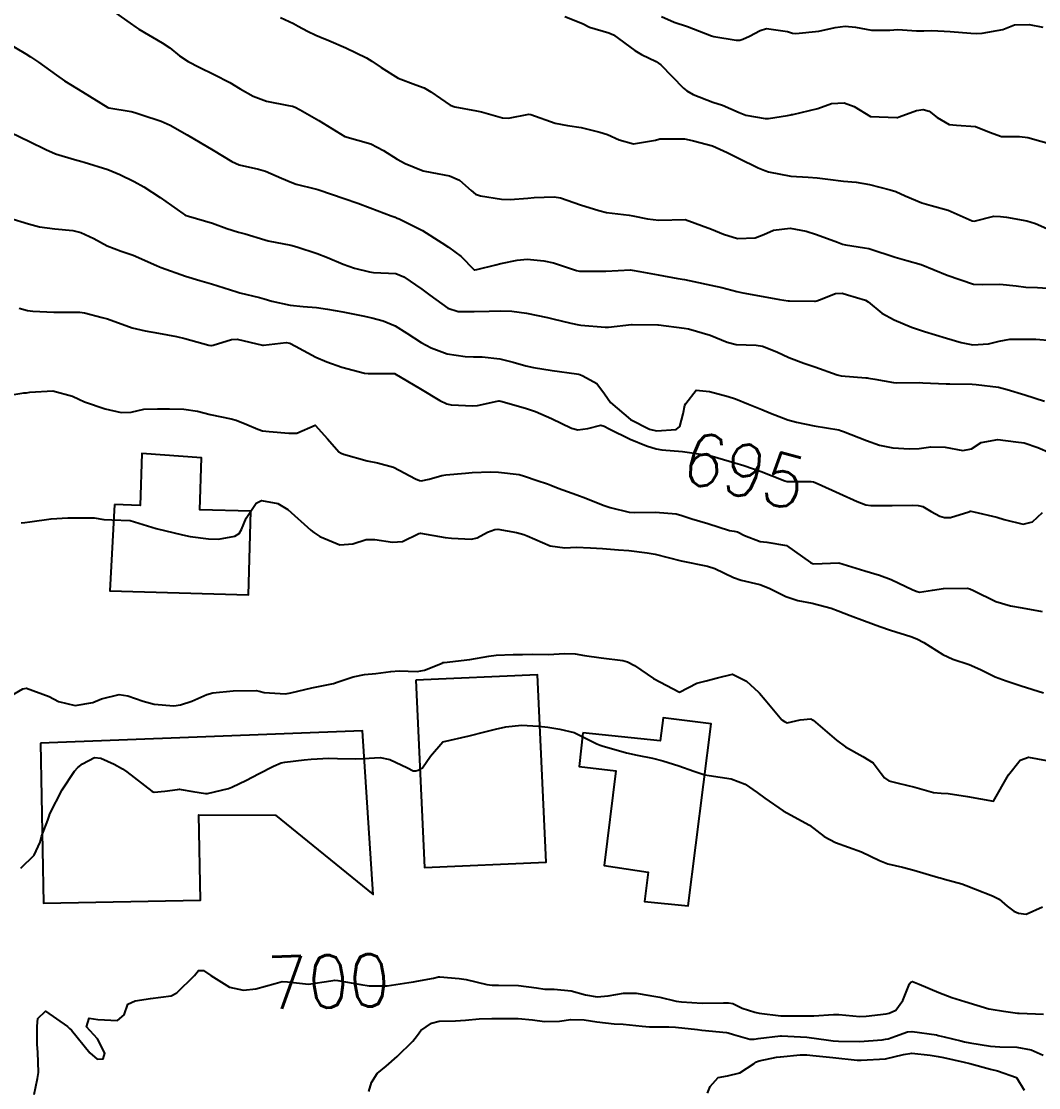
# Model space of a CAD drawing. Header units: metres. Extents: x 298520 to 308411, y 7433745 to 7450750.
# Drawn here: x 300881.1 to 300958.6, y 7447638.3 to 7447719.5 of the extents above; entities that cross this region are included whole.
import ezdxf
from ezdxf.enums import TextEntityAlignment as Align

# ---------------------------------------------------------------- set-up
doc = ezdxf.new("R2010")
doc.units = ezdxf.units.M
doc.header["$LTSCALE"] = 10
for name, color, linetype in [('Cotas', 45, 'Continuous'), ('Curvas de Nivel 1m', 11, 'Continuous'), ('Curvas de Nivel 5m', 15, 'Continuous'), ('Edificações', 30, 'Continuous')]:
    doc.layers.add(name, color=color, linetype=linetype)
doc.styles.add('Style-STANDARD', font='STANDARD.shx')

msp = doc.modelspace()

# ---------------------------------------------------------------- linework, layer by layer
at = {"layer": 'Curvas de Nivel 1m', "flags": 128}
for points, elevation in [([(300887.878, 7447720.445), (300889.417, 7447719.375), (300889.864, 7447719.057), (300890.084, 7447718.918), (300891.853, 7447717.865), (300892.441, 7447717.483), (300893.194, 7447716.88), (300893.836, 7447716.434), (300894.685, 7447716.007), (300895.822, 7447715.458), (300897.007, 7447714.838), (300897.808, 7447714.357), (300898.782, 7447713.795), (300899.799, 7447713.435), (300901.49, 7447713.089), (300901.795, 7447713.036), (300901.992, 7447712.974), (300902.382, 7447712.771), (300903.781, 7447711.951), (300905.763, 7447710.73), (300907.758, 7447710.169), (300908.716, 7447709.659), (300909.746, 7447709), (300910.362, 7447708.674), (300911.738, 7447708.124), (300912.405, 7447707.984), (300913.734, 7447707.739), (300914.501, 7447707.399), (300915.393, 7447706.615), (300915.719, 7447706.355), (300916.097, 7447706.226), (300917.713, 7447705.961), (300918.353, 7447705.941), (300919.715, 7447706.044), (300920.187, 7447706.084), (300921.717, 7447706.153), (300922.182, 7447706.069), (300923.708, 7447705.544), (300925.1, 7447705.101), (300925.7, 7447704.957), (300927.431, 7447704.738), (300927.696, 7447704.702), (300928.826, 7447704.459), (300929.692, 7447704.356), (300931.693, 7447704.42), (300933.686, 7447703.681), (300934.594, 7447703.299), (300935.679, 7447702.981), (300937.013, 7447703.023), (300937.682, 7447703.281), (300938.419, 7447703.609), (300939.687, 7447703.765), (300940.903, 7447703.53), (300941.683, 7447703.269), (300943.28, 7447702.681), (300943.676, 7447702.546), (300943.891, 7447702.493), (300945.343, 7447702.255), (300945.672, 7447702.199), (300945.746, 7447702.175), (300947.663, 7447701.555), (300948.575, 7447701.305), (300949.655, 7447700.989), (300951.643, 7447700.18), (300953.636, 7447699.497), (300954.33, 7447699.46), (300955.636, 7447699.492), (300956.877, 7447699.363), (300957.634, 7447699.268), (300958.502, 7447699.233), (300959.634, 7447699.167)], 691), ([(300922.526, 7447719.884), (300923.871, 7447719.332), (300924.406, 7447719.05), (300925.864, 7447718.638), (300926.226, 7447718.486), (300927.851, 7447717.292), (300928.366, 7447716.98), (300929.477, 7447716.445), (300929.839, 7447716.184), (300931.556, 7447714.423), (300931.811, 7447714.21), (300932.29, 7447713.933), (300933.802, 7447713.353), (300934.538, 7447713.126), (300935.795, 7447712.553), (300936.305, 7447712.365), (300937.789, 7447712.099), (300938.039, 7447712.098), (300939.489, 7447712.333), (300939.738, 7447712.386), (300939.794, 7447712.4), (300939.879, 7447712.414), (300941.799, 7447712.868), (300942.831, 7447713.261), (300943.803, 7447713.298), (300944.543, 7447713.011), (300945.793, 7447712.25), (300947.792, 7447712.171), (300947.845, 7447712.177), (300947.986, 7447712.228), (300949.308, 7447712.704), (300949.799, 7447712.788), (300950.252, 7447712.658), (300950.877, 7447712.194), (300951.785, 7447711.649), (300952.357, 7447711.602), (300953.783, 7447711.499), (300954.863, 7447711.063), (300955.772, 7447710.73), (300957.143, 7447710.748), (300957.771, 7447710.654), (300959.763, 7447710.09)], 689), ([(300929.877, 7447719.869), (300930.854, 7447719.449), (300931.87, 7447719.114), (300933.692, 7447718.402), (300933.862, 7447718.347), (300935.558, 7447718.073), (300935.859, 7447718.08), (300936.085, 7447718.142), (300936.582, 7447718.363), (300937.408, 7447718.814), (300937.869, 7447718.963), (300939.482, 7447718.718), (300939.866, 7447718.596), (300940.108, 7447718.569), (300941.867, 7447718.755), (300943.118, 7447719.04), (300943.871, 7447719.13), (300944.657, 7447719.055), (300945.869, 7447718.844), (300947.264, 7447718.841), (300947.869, 7447718.879), (300949.291, 7447718.793), (300949.869, 7447718.78), (300950.465, 7447718.797), (300951.868, 7447718.724), (300953.434, 7447718.598), (300953.867, 7447718.588), (300954.307, 7447718.593), (300955.87, 7447718.885), (300956.76, 7447719.235), (300957.875, 7447719.27), (300958.92, 7447719.052)], 688), ([(300879.852, 7447717.998), (300881.487, 7447717.024), (300881.84, 7447716.807), (300882.447, 7447716.398), (300883.819, 7447715.4), (300884.437, 7447714.984), (300885.805, 7447714.129), (300887.72, 7447712.951), (300887.793, 7447712.923), (300889.513, 7447712.647), (300889.789, 7447712.57), (300890.31, 7447712.392), (300891.783, 7447711.908), (300892.486, 7447711.596), (300893.773, 7447710.87), (300895.756, 7447709.694), (300897.157, 7447708.836), (300897.74, 7447708.584), (300899.189, 7447708.26), (300899.736, 7447708.105), (300900.947, 7447707.572), (300901.727, 7447707.227), (300902.062, 7447707.111), (300903.504, 7447706.753), (300903.722, 7447706.699), (300903.795, 7447706.676), (300905.712, 7447706.026), (300906.774, 7447705.652), (300907.702, 7447705.307), (300909.31, 7447704.686), (300909.593, 7447704.583), (300909.692, 7447704.546), (300909.909, 7447704.46), (300911.682, 7447703.569), (300913.149, 7447702.645), (300913.67, 7447702.304), (300914.643, 7447701.606), (300915.588, 7447700.611), (300915.619, 7447700.587), (300915.643, 7447700.578), (300915.67, 7447700.582), (300915.818, 7447700.608), (300917.266, 7447700.977), (300917.65, 7447701.059), (300918.898, 7447701.328), (300919.656, 7447701.399), (300920.923, 7447701.278), (300921.651, 7447701.108), (300923.404, 7447700.522), (300923.643, 7447700.478), (300925.643, 7447700.49), (300927.536, 7447700.58), (300927.644, 7447700.571), (300928.229, 7447700.464), (300929.64, 7447700.202), (300931.138, 7447699.928), (300931.637, 7447699.845), (300932.351, 7447699.698), (300933.633, 7447699.422), (300934.474, 7447699.23), (300935.628, 7447698.926), (300936.085, 7447698.823), (300937.625, 7447698.553), (300938.879, 7447698.337), (300939.519, 7447698.228), (300939.622, 7447698.217), (300941.524, 7447698.204), (300941.622, 7447698.2), (300941.71, 7447698.211), (300941.903, 7447698.297), (300943.136, 7447698.777), (300943.628, 7447698.797), (300944.044, 7447698.691), (300945.417, 7447698.262), (300945.622, 7447698.15), (300946.648, 7447697.28), (300947.608, 7447696.775), (300948.925, 7447696.217), (300949.599, 7447695.981), (300949.904, 7447695.9), (300951.591, 7447695.393), (300952.71, 7447695.045), (300953.584, 7447694.88), (300954.794, 7447694.939), (300955.588, 7447695.147), (300956.413, 7447695.305), (300957.591, 7447695.314), (300958.39, 7447695.303), (300959.59, 7447695.213)], 692), ([(300880.354, 7447711.034), (300881.763, 7447710.359), (300883.018, 7447709.737), (300883.749, 7447709.414), (300885.191, 7447708.976), (300885.741, 7447708.828), (300885.936, 7447708.773), (300887.736, 7447708.227), (300888.633, 7447707.838), (300889.727, 7447707.31), (300890.474, 7447706.912), (300891.711, 7447706.1), (300893.435, 7447704.874), (300893.593, 7447704.772), (300893.692, 7447704.732), (300893.879, 7447704.68), (300895.686, 7447704.128), (300896.786, 7447703.734), (300897.679, 7447703.444), (300898.173, 7447703.317), (300899.674, 7447702.868), (300899.945, 7447702.797), (300901.67, 7447702.454), (300902.107, 7447702.337), (300903.664, 7447701.824), (300904.447, 7447701.534), (300905.656, 7447701.023), (300906.516, 7447700.721), (300907.649, 7447700.426), (300907.961, 7447700.393), (300909.647, 7447700.311), (300910.271, 7447700.046), (300911.63, 7447699.109), (300912.248, 7447698.654), (300913.613, 7447697.672), (300914.4, 7447697.418), (300915.611, 7447697.4), (300916.771, 7447697.438), (300917.612, 7447697.47), (300918.482, 7447697.447), (300919.61, 7447697.293), (300921.207, 7447696.944), (300921.606, 7447696.854), (300922.987, 7447696.526), (300923.601, 7447696.393), (300923.746, 7447696.372), (300925.599, 7447696.228), (300925.855, 7447696.231), (300927.602, 7447696.429), (300927.641, 7447696.431), (300929.602, 7447696.407), (300929.651, 7447696.4), (300931.599, 7447696.145), (300931.93, 7447696.085), (300933.591, 7447695.605), (300934.877, 7447695.087), (300935.581, 7447694.897), (300937.082, 7447694.853), (300937.579, 7447694.764), (300938.661, 7447694.339), (300939.569, 7447693.917), (300940.725, 7447693.473), (300941.562, 7447693.205), (300943.248, 7447692.591), (300943.555, 7447692.516), (300945.454, 7447692.361), (300945.554, 7447692.35), (300945.633, 7447692.338), (300946.121, 7447692.251), (300947.549, 7447691.995), (300947.807, 7447691.969), (300949.55, 7447691.993), (300949.771, 7447691.986), (300951.549, 7447691.901), (300951.831, 7447691.894), (300953.549, 7447691.871), (300953.843, 7447691.862), (300955.545, 7447691.641), (300956.195, 7447691.479), (300957.537, 7447691.069), (300959.038, 7447690.587)], 693), ([(300880.186, 7447704.537), (300881.684, 7447704.088), (300882.528, 7447703.854), (300883.68, 7447703.706), (300885.074, 7447703.581), (300885.678, 7447703.435), (300886.667, 7447702.96), (300887.668, 7447702.419), (300888.746, 7447702.016), (300889.661, 7447701.697), (300891.433, 7447700.902), (300891.652, 7447700.812), (300891.79, 7447700.759), (300893.642, 7447700.113), (300894.725, 7447699.771), (300895.633, 7447699.514), (300897.551, 7447698.904), (300897.624, 7447698.878), (300897.781, 7447698.828), (300899.281, 7447698.466), (300899.619, 7447698.375), (300900.205, 7447698.206), (300901.614, 7447697.893), (300902.597, 7447697.786), (300903.612, 7447697.718), (300904.459, 7447697.595), (300905.609, 7447697.376), (300907.272, 7447697.047), (300907.606, 7447696.981), (300907.83, 7447696.932), (300908.69, 7447696.694), (300909.598, 7447696.32), (300910.489, 7447695.771), (300911.579, 7447695.057), (300912.34, 7447694.652), (300913.569, 7447694.2), (300914.928, 7447693.981), (300915.566, 7447693.966), (300916.217, 7447693.953), (300917.565, 7447693.809), (300918.579, 7447693.564), (300919.56, 7447693.278), (300920.146, 7447693.149), (300921.557, 7447692.916), (300923.423, 7447692.653), (300923.554, 7447692.641), (300923.656, 7447692.621), (300923.893, 7447692.515), (300924.971, 7447691.922), (300925.539, 7447691.132), (300925.994, 7447690.485), (300927.514, 7447689.188), (300928.968, 7447688.455), (300929.502, 7447688.325), (300931.001, 7447688.428), (300931.27, 7447688.66), (300931.521, 7447689.624), (300931.658, 7447690.291), (300931.727, 7447690.418), (300932.522, 7447691.426), (300933.537, 7447691.311), (300934.969, 7447690.941), (300935.529, 7447690.762), (300936.519, 7447690.36), (300937.519, 7447689.951), (300938.182, 7447689.678), (300939.511, 7447689.162), (300940.167, 7447688.978), (300941.507, 7447688.717), (300943.395, 7447688.39), (300943.504, 7447688.363), (300943.748, 7447688.278), (300945.496, 7447687.578), (300946.486, 7447687.238), (300947.491, 7447687.035), (300948.761, 7447686.946), (300949.491, 7447686.983), (300950.396, 7447687.1), (300951.492, 7447687.073), (300952.818, 7447686.839), (300953.491, 7447686.962), (300954.224, 7447687.425), (300955.498, 7447687.656), (300956.87, 7447687.493), (300957.496, 7447687.4), (300958.544, 7447687.048), (300959.489, 7447686.649)], 694), ([(300880.266, 7447691.033), (300881.342, 7447691.215), (300881.535, 7447691.231), (300881.781, 7447691.262), (300883.537, 7447691.371), (300885.035, 7447690.975), (300885.529, 7447690.731), (300885.963, 7447690.529), (300887.519, 7447690.008), (300888.736, 7447689.71), (300889.515, 7447689.75), (300890.461, 7447689.969), (300891.52, 7447690.011), (300892.411, 7447690), (300893.52, 7447689.986), (300894.556, 7447689.821), (300895.514, 7447689.565), (300897.115, 7447689.228), (300897.508, 7447689.142), (300898.318, 7447688.818), (300899.136, 7447688.442), (300899.498, 7447688.332), (300900.021, 7447688.271), (300901.497, 7447688.142), (300902.118, 7447688.152), (300903.503, 7447688.76), (300904.46, 7447687.713), (300905.312, 7447686.733), (300905.481, 7447686.614), (300905.669, 7447686.539), (300907.473, 7447686.05), (300908.27, 7447685.899), (300909.466, 7447685.566), (300911.152, 7447684.663), (300911.452, 7447684.535), (300911.589, 7447684.521), (300912.193, 7447684.653), (300913.171, 7447684.929), (300913.458, 7447684.963), (300914.969, 7447685.109), (300915.461, 7447685.15), (300916.867, 7447685.191), (300917.462, 7447685.181), (300919.042, 7447684.992), (300919.458, 7447684.878), (300920.407, 7447684.556), (300921.195, 7447684.288), (300921.449, 7447684.183), (300922.028, 7447683.953), (300923.442, 7447683.459), (300924.135, 7447683.205), (300925.435, 7447682.668), (300925.987, 7447682.484), (300927.43, 7447682.139), (300927.793, 7447682.103), (300929.43, 7447682.141), (300930.998, 7447681.996), (300931.428, 7447681.885), (300932.205, 7447681.633), (300933.422, 7447681.264), (300935.051, 7447680.749), (300935.416, 7447680.686), (300935.683, 7447680.643), (300936.215, 7447680.368), (300937.406, 7447679.906), (300937.907, 7447679.844), (300939.402, 7447679.582), (300941.231, 7447678.302), (300941.32, 7447678.238), (300941.382, 7447678.219), (300941.477, 7447678.204), (300943.383, 7447678.28), (300945.377, 7447677.658), (300946.471, 7447677.341), (300947.371, 7447676.997), (300949.029, 7447676.213), (300949.361, 7447676.08), (300949.519, 7447676.05), (300950.521, 7447676.193), (300951.364, 7447676.311), (300953.188, 7447676.339), (300953.364, 7447676.297), (300953.651, 7447676.157), (300955.351, 7447675.326), (300956.458, 7447675.012), (300957.344, 7447674.861), (300958.876, 7447674.559)], 696), ([(300881.129, 7447681.31), (300881.416, 7447681.344), (300881.801, 7447681.398), (300883.419, 7447681.629), (300884.688, 7447681.71), (300885.42, 7447681.711), (300886.686, 7447681.692), (300887.419, 7447681.586), (300888.038, 7447681.56), (300889.419, 7447681.505), (300891.413, 7447680.9), (300893.406, 7447680.4), (300893.994, 7447680.281), (300895.402, 7447680.1), (300896.162, 7447680.082), (300897.405, 7447680.295), (300897.737, 7447680.496), (300897.903, 7447680.823), (300898.269, 7447681.665), (300899.031, 7447682.806), (300899.435, 7447683.009), (300900.665, 7447682.788), (300901.428, 7447682.337), (300903.175, 7447680.762), (300903.41, 7447680.581), (300903.87, 7447680.289), (300905.397, 7447679.639), (300906.386, 7447679.732), (300907.403, 7447680.039), (300908.054, 7447680.052), (300909.4, 7447679.853), (300910.171, 7447679.902), (300911.411, 7447680.503), (300911.542, 7447680.528), (300913.407, 7447680.214), (300913.891, 7447680.148), (300915.405, 7447680.085), (300915.841, 7447680.171), (300916.638, 7447680.598), (300917.192, 7447680.815), (300917.415, 7447680.829), (300918.842, 7447680.576), (300919.411, 7447680.431), (300919.648, 7447680.328), (300921.398, 7447679.571), (300922.511, 7447679.414), (300923.397, 7447679.459), (300924.472, 7447679.428), (300925.396, 7447679.36), (300926.601, 7447679.272), (300927.394, 7447679.202), (300928.801, 7447679.047), (300929.39, 7447678.94), (300931.383, 7447678.42), (300933.379, 7447678.029), (300933.933, 7447677.839), (300935.371, 7447677.166), (300935.958, 7447676.96), (300937.366, 7447676.622), (300938.082, 7447676.343), (300939.354, 7447675.703), (300940.261, 7447675.405), (300941.346, 7447675.195), (300942.81, 7447674.816), (300943.338, 7447674.627), (300944.246, 7447674.271), (300945.329, 7447673.855), (300946.51, 7447673.428), (300947.322, 7447673.159), (300948.859, 7447672.673), (300949.316, 7447672.497), (300949.867, 7447672.204), (300951.304, 7447671.29), (300952.06, 7447670.938), (300953.297, 7447670.534), (300954.166, 7447670.151), (300955.285, 7447669.591), (300956.124, 7447669.283), (300957.275, 7447668.921), (300958.981, 7447668.379)], 697), ([(300880.217, 7447668.067), (300881.259, 7447668.676), (300881.547, 7447668.731), (300883.254, 7447668.104), (300883.976, 7447667.715), (300885.247, 7447667.422), (300886.575, 7447667.632), (300887.253, 7447667.914), (300888.587, 7447668.261), (300889.255, 7447668.16), (300890.421, 7447667.738), (300891.249, 7447667.508), (300892.747, 7447667.386), (300893.249, 7447667.462), (300894.121, 7447667.736), (300895.257, 7447668.248), (300895.716, 7447668.388), (300897.26, 7447668.526), (300899.011, 7447668.554), (300899.26, 7447668.515), (300899.641, 7447668.414), (300901.258, 7447668.305), (300901.658, 7447668.377), (300903.263, 7447668.76), (300904.906, 7447669.097), (300905.27, 7447669.211), (300906.397, 7447669.598), (300907.279, 7447669.765), (300908.129, 7447669.853), (300909.283, 7447670.012), (300909.916, 7447670.048), (300911.283, 7447670.004), (300911.839, 7447670.1), (300913.184, 7447670.641), (300913.258, 7447670.675), (300913.293, 7447670.683), (300913.339, 7447670.685), (300915.296, 7447670.923), (300916.731, 7447671.163), (300917.299, 7447671.234), (300918.59, 7447671.287), (300919.3, 7447671.307), (300920.05, 7447671.309), (300921.3, 7447671.293), (300922.464, 7447671.365), (300923.301, 7447671.353), (300924.022, 7447671.231), (300925.298, 7447671.037), (300926.938, 7447670.832), (300927.296, 7447670.749), (300927.823, 7447670.465), (300929.278, 7447669.48), (300931.263, 7447668.42), (300932.578, 7447669.102), (300933.276, 7447669.299), (300934.152, 7447669.519), (300935.284, 7447669.806), (300936.367, 7447669.273), (300937.264, 7447668.429), (300937.337, 7447668.349), (300937.766, 7447667.837), (300939.035, 7447666.332), (300939.241, 7447666.197), (300939.463, 7447666.104), (300940.443, 7447666.312), (300941.244, 7447666.406), (300941.43, 7447666.298), (300943.22, 7447664.765), (300943.89, 7447664.273), (300945.206, 7447663.531), (300945.99, 7447663.037), (300946.611, 7447662.239), (300946.863, 7447661.908), (300947.187, 7447661.666), (300947.915, 7447661.494), (300949.183, 7447661.182), (300950.585, 7447660.79), (300951.178, 7447660.731), (300951.719, 7447660.722), (300953.176, 7447660.495), (300955.173, 7447660.14), (300956.308, 7447662.123), (300957.204, 7447663.26), (300957.826, 7447663.484), (300959.204, 7447663.224)], 698), ([(300881.103, 7447655.02), (300882.116, 7447656.007), (300882.563, 7447657.006), (300882.688, 7447657.446), (300883.148, 7447658.692), (300883.231, 7447658.92), (300883.255, 7447658.998), (300883.31, 7447659.154), (300884.245, 7447660.984), (300885.187, 7447662.423), (300885.455, 7447662.703), (300885.803, 7447662.964), (300886.711, 7447663.444), (300887.2, 7447663.406), (300888.198, 7447662.935), (300888.849, 7447662.585), (300889.187, 7447662.369), (300891.066, 7447660.901), (300891.172, 7447660.828), (300891.268, 7447660.803), (300892.08, 7447660.891), (300893.041, 7447661.015), (300893.174, 7447661.032), (300893.321, 7447661.025), (300894.199, 7447660.865), (300895.171, 7447660.709), (300895.304, 7447660.716), (300895.838, 7447660.843), (300896.905, 7447661.103), (300897.177, 7447661.196), (300898.283, 7447661.718), (300899.187, 7447662.199), (300900.332, 7447662.793), (300900.933, 7447663.047), (300901.198, 7447663.109), (300902.684, 7447663.282), (300903.202, 7447663.335), (300904.546, 7447663.397), (300905.203, 7447663.382), (300906.579, 7447663.34), (300907.203, 7447663.377), (300908.457, 7447663.445), (300909.202, 7447663.31), (300910.544, 7447662.67), (300910.97, 7447662.442), (300911.191, 7447662.44), (300911.363, 7447662.487), (300911.676, 7447662.655), (300912.307, 7447663.548), (300913.223, 7447664.64), (300915.228, 7447665.105), (300916.427, 7447665.402), (300917.233, 7447665.599), (300918.031, 7447665.786), (300919.236, 7447665.917), (300920.531, 7447665.846), (300921.235, 7447665.76), (300922.147, 7447665.617), (300923.231, 7447665.349), (300924.962, 7447664.503), (300925.221, 7447664.39), (300925.375, 7447664.343), (300927.213, 7447663.806), (300928.041, 7447663.631), (300929.207, 7447663.408), (300929.973, 7447663.211), (300931.197, 7447662.821), (300932.338, 7447662.409), (300933.19, 7447662.134), (300933.508, 7447662.078), (300935.187, 7447661.819), (300936.245, 7447661.426), (300937.177, 7447660.794), (300937.762, 7447660.344), (300939.159, 7447659.384), (300941.143, 7447658.31), (300942.281, 7447657.439), (300943.13, 7447656.988), (300945.123, 7447656.26), (300946.487, 7447655.61), (300947.114, 7447655.36), (300948.223, 7447655.102), (300949.103, 7447654.865), (300950.981, 7447654.305), (300951.094, 7447654.278), (300951.435, 7447654.185), (300952.746, 7447653.822), (300953.088, 7447653.715), (300953.798, 7447653.44), (300955.081, 7447652.913), (300955.606, 7447652.66), (300956.211, 7447652.123), (300956.704, 7447651.75), (300957.068, 7447651.6), (300957.645, 7447651.526), (300958.888, 7447652.092)], 699), ([(300907.593, 7447638.012), (300907.803, 7447638.701), (300908.226, 7447639.391), (300908.926, 7447639.958), (300909.758, 7447640.678), (300910.945, 7447641.843), (300911.297, 7447642.309), (300911.553, 7447642.654), (300912.374, 7447643.234), (300912.964, 7447643.368), (300914.196, 7447643.396), (300914.965, 7447643.453), (300916.009, 7447643.563), (300916.968, 7447643.577), (300917.977, 7447643.57), (300918.968, 7447643.573), (300920.051, 7447643.47), (300920.965, 7447643.346), (300922.122, 7447643.372), (300922.968, 7447643.494), (300923.99, 7447643.487), (300924.965, 7447643.327), (300926.268, 7447643.176), (300926.963, 7447643.16), (300928.418, 7447642.999), (300928.96, 7447642.952), (300930.444, 7447642.952), (300930.96, 7447642.916), (300932.628, 7447642.735), (300932.957, 7447642.703), (300934.823, 7447642.513), (300934.955, 7447642.49), (300935.368, 7447642.374), (300936.605, 7447642.01), (300936.949, 7447642.004), (300937.251, 7447642.046), (300938.952, 7447642.251), (300939.027, 7447642.255), (300940.952, 7447642.169), (300942.602, 7447641.937), (300942.949, 7447641.888), (300943.373, 7447641.852), (300944.949, 7447641.821), (300946.674, 7447641.958), (300946.951, 7447641.994), (300947.144, 7447642.035), (300947.69, 7447642.223), (300948.615, 7447642.556), (300948.959, 7447642.6), (300950.82, 7447642.326), (300950.954, 7447642.295), (300951.406, 7447642.183), (300952.667, 7447641.881), (300952.949, 7447641.816), (300953.37, 7447641.734), (300954.946, 7447641.485), (300955.646, 7447641.433), (300956.946, 7447641.402), (300958.027, 7447641.187), (300958.94, 7447640.779)], 701), ([(300933.393, 7447637.9), (300933.596, 7447638.393), (300934.203, 7447639.098), (300934.915, 7447639.204), (300935.845, 7447639.44), (300936.93, 7447640.153), (300937.034, 7447640.246), (300937.315, 7447640.346), (300938.634, 7447640.635), (300938.936, 7447640.674), (300940.443, 7447640.81), (300940.938, 7447640.802), (300941.396, 7447640.762), (300942.936, 7447640.621), (300944.789, 7447640.407), (300944.934, 7447640.402), (300945.079, 7447640.403), (300946.936, 7447640.517), (300948.317, 7447640.838), (300948.94, 7447640.931), (300950.34, 7447640.795), (300950.938, 7447640.686), (300951.353, 7447640.599), (300952.934, 7447640.256), (300953.354, 7447640.156), (300954.927, 7447639.728), (300955.466, 7447639.593), (300956.918, 7447639.097), (300957.494, 7447638.111)], 702)]:
    msp.add_lwpolyline(points, dxfattribs=dict(at, elevation=elevation))
at = {"layer": 'Curvas de Nivel 5m', "flags": 128}
for points, elevation in [([(300900.87, 7447719.793), (300901.868, 7447719.331), (300902.226, 7447719.134), (300902.93, 7447718.764), (300903.56, 7447718.454), (300903.859, 7447718.324), (300904.56, 7447718.039), (300905.85, 7447717.478), (300907.42, 7447716.714), (300907.839, 7447716.47), (300908.542, 7447715.989), (300909.821, 7447715.186), (300911.175, 7447714.666), (300911.811, 7447714.437), (300912.322, 7447714.14), (300913.798, 7447713.134), (300914.15, 7447712.989), (300915.794, 7447712.69), (300916.167, 7447712.606), (300917.786, 7447712.156), (300918.235, 7447712.135), (300919.791, 7447712.444), (300919.927, 7447712.423), (300921.781, 7447711.75), (300922.728, 7447711.582), (300923.776, 7447711.421), (300925.195, 7447711.075), (300925.769, 7447710.892), (300926.649, 7447710.481), (300927.76, 7447710.177), (300929.432, 7447710.445), (300929.673, 7447710.532), (300929.765, 7447710.547), (300931.631, 7447710.556), (300931.765, 7447710.538), (300932.327, 7447710.414), (300933.759, 7447710.03), (300934.892, 7447709.521), (300935.75, 7447709.075), (300937.252, 7447708.355), (300937.741, 7447708.148), (300938.033, 7447708.054), (300939.737, 7447707.707), (300941.058, 7447707.632), (300941.736, 7447707.592), (300942.548, 7447707.478), (300943.734, 7447707.346), (300944.718, 7447707.251), (300945.731, 7447707.073), (300947.282, 7447706.679), (300947.726, 7447706.54), (300948.441, 7447706.223), (300949.715, 7447705.683), (300950.426, 7447705.485), (300951.707, 7447705.137), (300953.545, 7447704.312), (300953.694, 7447704.286), (300955.181, 7447704.663), (300955.698, 7447704.649), (300956.155, 7447704.59), (300957.695, 7447704.318), (300958.359, 7447704.103), (300959.687, 7447703.532)], 690), ([(300880.98, 7447697.656), (300881.608, 7447697.493), (300882.027, 7447697.433), (300883.607, 7447697.356), (300883.979, 7447697.358), (300885.607, 7447697.365), (300885.945, 7447697.305), (300887.307, 7447696.953), (300887.602, 7447696.879), (300887.701, 7447696.848), (300889.592, 7447696.164), (300890.564, 7447695.934), (300891.586, 7447695.762), (300892.951, 7447695.511), (300893.58, 7447695.365), (300895.412, 7447694.852), (300895.573, 7447694.811), (300895.609, 7447694.813), (300895.737, 7447694.848), (300897.131, 7447695.284), (300897.58, 7447695.293), (300899.514, 7447694.86), (300899.574, 7447694.859), (300901.312, 7447695.047), (300901.576, 7447694.992), (300902.023, 7447694.776), (300903.565, 7447693.926), (300904.4, 7447693.586), (300905.557, 7447693.182), (300907.278, 7447692.713), (300907.553, 7447692.685), (300909.553, 7447692.68), (300911.542, 7447691.519), (300912.997, 7447690.645), (300913.529, 7447690.37), (300913.869, 7447690.294), (300915.527, 7447690.234), (300915.872, 7447690.263), (300917.374, 7447690.592), (300917.504, 7447690.62), (300917.533, 7447690.618), (300917.657, 7447690.589), (300919.525, 7447690.054), (300920.286, 7447689.794), (300921.514, 7447689.274), (300923.035, 7447688.525), (300923.502, 7447688.4), (300924.271, 7447688.508), (300925.256, 7447688.745), (300925.506, 7447688.687), (300925.901, 7447688.486), (300927.495, 7447687.692), (300928.754, 7447687.194), (300929.488, 7447686.953), (300929.918, 7447686.874), (300931.486, 7447686.749), (300933.421, 7447686.463), (300933.484, 7447686.459), (300933.541, 7447686.457), (300933.729, 7447686.396), (300935.476, 7447685.884), (300936.152, 7447685.684), (300937.466, 7447685.227), (300939.27, 7447684.517), (300939.455, 7447684.469), (300941.292, 7447684.466), (300941.455, 7447684.437), (300941.812, 7447684.296), (300943.446, 7447683.553), (300944.772, 7447682.935), (300945.437, 7447682.692), (300945.825, 7447682.643), (300947.437, 7447682.65), (300948.987, 7447682.665), (300949.437, 7447682.637), (300949.788, 7447682.556), (300950.417, 7447682.195), (300951.071, 7447681.827), (300951.426, 7447681.724), (300951.883, 7447681.719), (300953.274, 7447682.162), (300953.394, 7447682.199), (300953.433, 7447682.202), (300953.668, 7447682.158), (300955.427, 7447681.745), (300955.98, 7447681.576), (300957.42, 7447681.229), (300958.139, 7447681.386), (300958.9, 7447682.095)], 695), ([(300882.118, 7447637.784), (300882.365, 7447639.005), (300882.445, 7447639.477), (300882.393, 7447641.005), (300882.357, 7447641.588), (300882.338, 7447643.006), (300882.392, 7447643.575), (300882.97, 7447644.13), (300884.653, 7447642.974), (300884.81, 7447642.83), (300884.95, 7447642.692), (300886.351, 7447640.956), (300886.928, 7447640.475), (300887.371, 7447640.503), (300887.509, 7447640.944), (300886.944, 7447642.03), (300886.105, 7447642.958), (300886.31, 7447643.61), (300886.961, 7447643.51), (300888.465, 7447643.43), (300888.967, 7447643.868), (300889.246, 7447644.659), (300889.817, 7447644.917), (300890.985, 7447645.107), (300892.553, 7447645.318), (300892.989, 7447645.523), (300894.317, 7447646.86), (300894.635, 7447647.229), (300895.009, 7447647.225), (300895.581, 7447646.844), (300896.994, 7447645.978), (300898.066, 7447645.745), (300898.993, 7447645.844), (300900.466, 7447646.256), (300900.999, 7447646.398), (300901.403, 7447646.371), (300902.997, 7447646.202), (300904.702, 7447646.436), (300905.001, 7447646.492), (300905.244, 7447646.484), (300906.997, 7447646.161), (300907.634, 7447646.066), (300908.997, 7447646.076), (300910.646, 7447646.312), (300911, 7447646.374), (300911.245, 7447646.413), (300912.532, 7447646.645), (300912.9, 7447646.745), (300913.004, 7447646.761), (300914.482, 7447646.625), (300915.002, 7447646.539), (300916.582, 7447646.18), (300916.998, 7447646.119), (300917.477, 7447646.107), (300918.998, 7447646.1), (300920.371, 7447645.924), (300920.996, 7447645.807), (300921.714, 7447645.815), (300922.995, 7447645.69), (300924.107, 7447645.393), (300924.99, 7447645.229), (300925.818, 7447645.315), (300926.993, 7447645.516), (300927.956, 7447645.498), (300928.992, 7447645.342), (300929.76, 7447645.208), (300930.988, 7447644.91), (300931.401, 7447644.838), (300932.987, 7447644.76), (300934.596, 7447644.775), (300934.987, 7447644.772), (300935.322, 7447644.711), (300936.035, 7447644.364), (300936.978, 7447644.052), (300937.326, 7447643.998), (300938.975, 7447643.794), (300939.526, 7447643.773), (300940.975, 7447643.787), (300941.49, 7447643.787), (300942.977, 7447643.883), (300943.377, 7447643.876), (300944.975, 7447643.744), (300945.464, 7447643.764), (300946.978, 7447643.928), (300947.225, 7447643.981), (300947.732, 7447644.223), (300948.266, 7447644.941), (300948.765, 7447646.212), (300948.86, 7447646.356), (300949.005, 7447646.388), (300949.513, 7447646.205), (300950.997, 7447645.559), (300951.991, 7447645.173), (300952.99, 7447644.869), (300954.8, 7447644.327), (300954.984, 7447644.28), (300955.911, 7447644.131), (300956.981, 7447643.991), (300957.114, 7447643.985), (300958.98, 7447643.921)], 700)]:
    msp.add_lwpolyline(points, dxfattribs=dict(at, elevation=elevation))
at = {"layer": 'Edificações'}
for points in [[(300888.229, 7447682.713), (300887.882, 7447676.141), (300898.435, 7447675.829), (300898.623, 7447682.2), (300894.733, 7447682.315), (300894.85, 7447686.269), (300890.315, 7447686.591), (300890.187, 7447682.648)], [(300911.182, 7447669.338), (300911.837, 7447655.081), (300921.104, 7447655.494), (300920.449, 7447669.751)], [(300923.894, 7447665.34), (300923.606, 7447662.78), (300926.401, 7447662.429), (300925.531, 7447655.219), (300928.863, 7447654.71), (300928.584, 7447652.487), (300931.91, 7447652.164), (300933.658, 7447666.01), (300930.006, 7447666.471), (300929.785, 7447664.722)], [(300882.607, 7447664.536), (300882.841, 7447652.358), (300894.781, 7447652.588), (300894.656, 7447659.089), (300900.5, 7447659.062), (300907.92, 7447653.01), (300907.117, 7447665.478)]]:
    msp.add_lwpolyline(points, close=True, dxfattribs=at)

# ---------------------------------------------------------------- texts
at = {"layer": 'Cotas', "style": 'Style-STANDARD'}
for s, rotation, p in [('695', 345.63049, (300936.222, 7447685.309, 695)), ('700', 1.56841, (300904.516, 7447646.402, 700))]:
    msp.add_text(s, height=4, rotation=rotation, dxfattribs=at).set_placement(p, align=Align.MIDDLE_CENTER)

doc.saveas('drawing.dxf')
